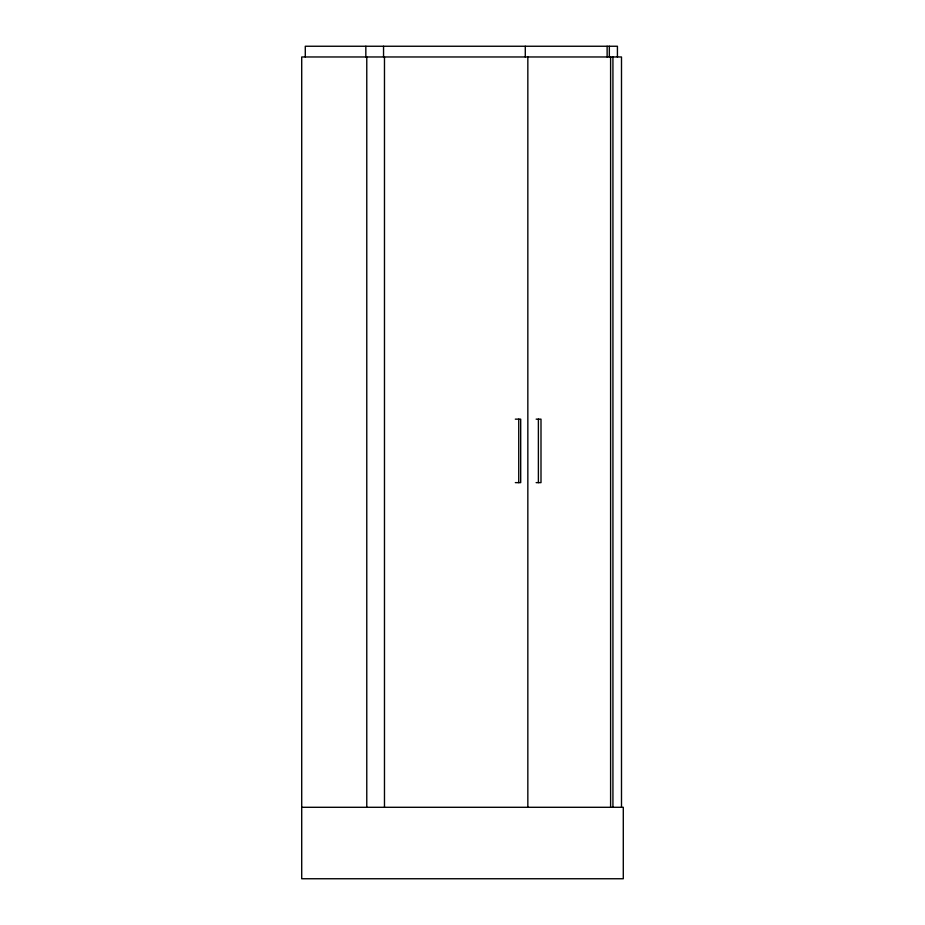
<?xml version="1.0" encoding="UTF-8"?>
<svg xmlns="http://www.w3.org/2000/svg" width="925" height="925" viewBox="0 0 925 925"><rect width="100%" height="100%" fill="white"/><g stroke="black" fill="none" stroke-linecap="round" stroke-linejoin="round"><path stroke-width="1.39" d="M515.329 419.152L520.694 419.152L520.694 482.642L515.329 482.642M536.153 419.152L540.998 419.152L540.998 482.642L536.153 482.642M301.712 807.294L623.288 807.294L623.288 878.75L301.712 878.75L301.712 56.968L621.496 56.968L621.496 807.294M617.426 56.968L617.426 46.25L305.285 46.25L305.285 56.968M612.928 56.968L612.928 807.294M610.604 56.968L610.604 807.294M609.332 46.25L609.332 56.968M607.124 46.25L607.124 56.968M538.385 419.152L538.385 482.642M527.84 56.968L527.84 807.294M525.284 46.25L525.284 56.968M518.74 419.152L518.74 482.642M384.476 56.968L384.476 807.294M383.551 46.25L383.551 56.968M366.774 56.968L366.774 807.294M365.837 46.25L365.837 56.968"/></g></svg>
